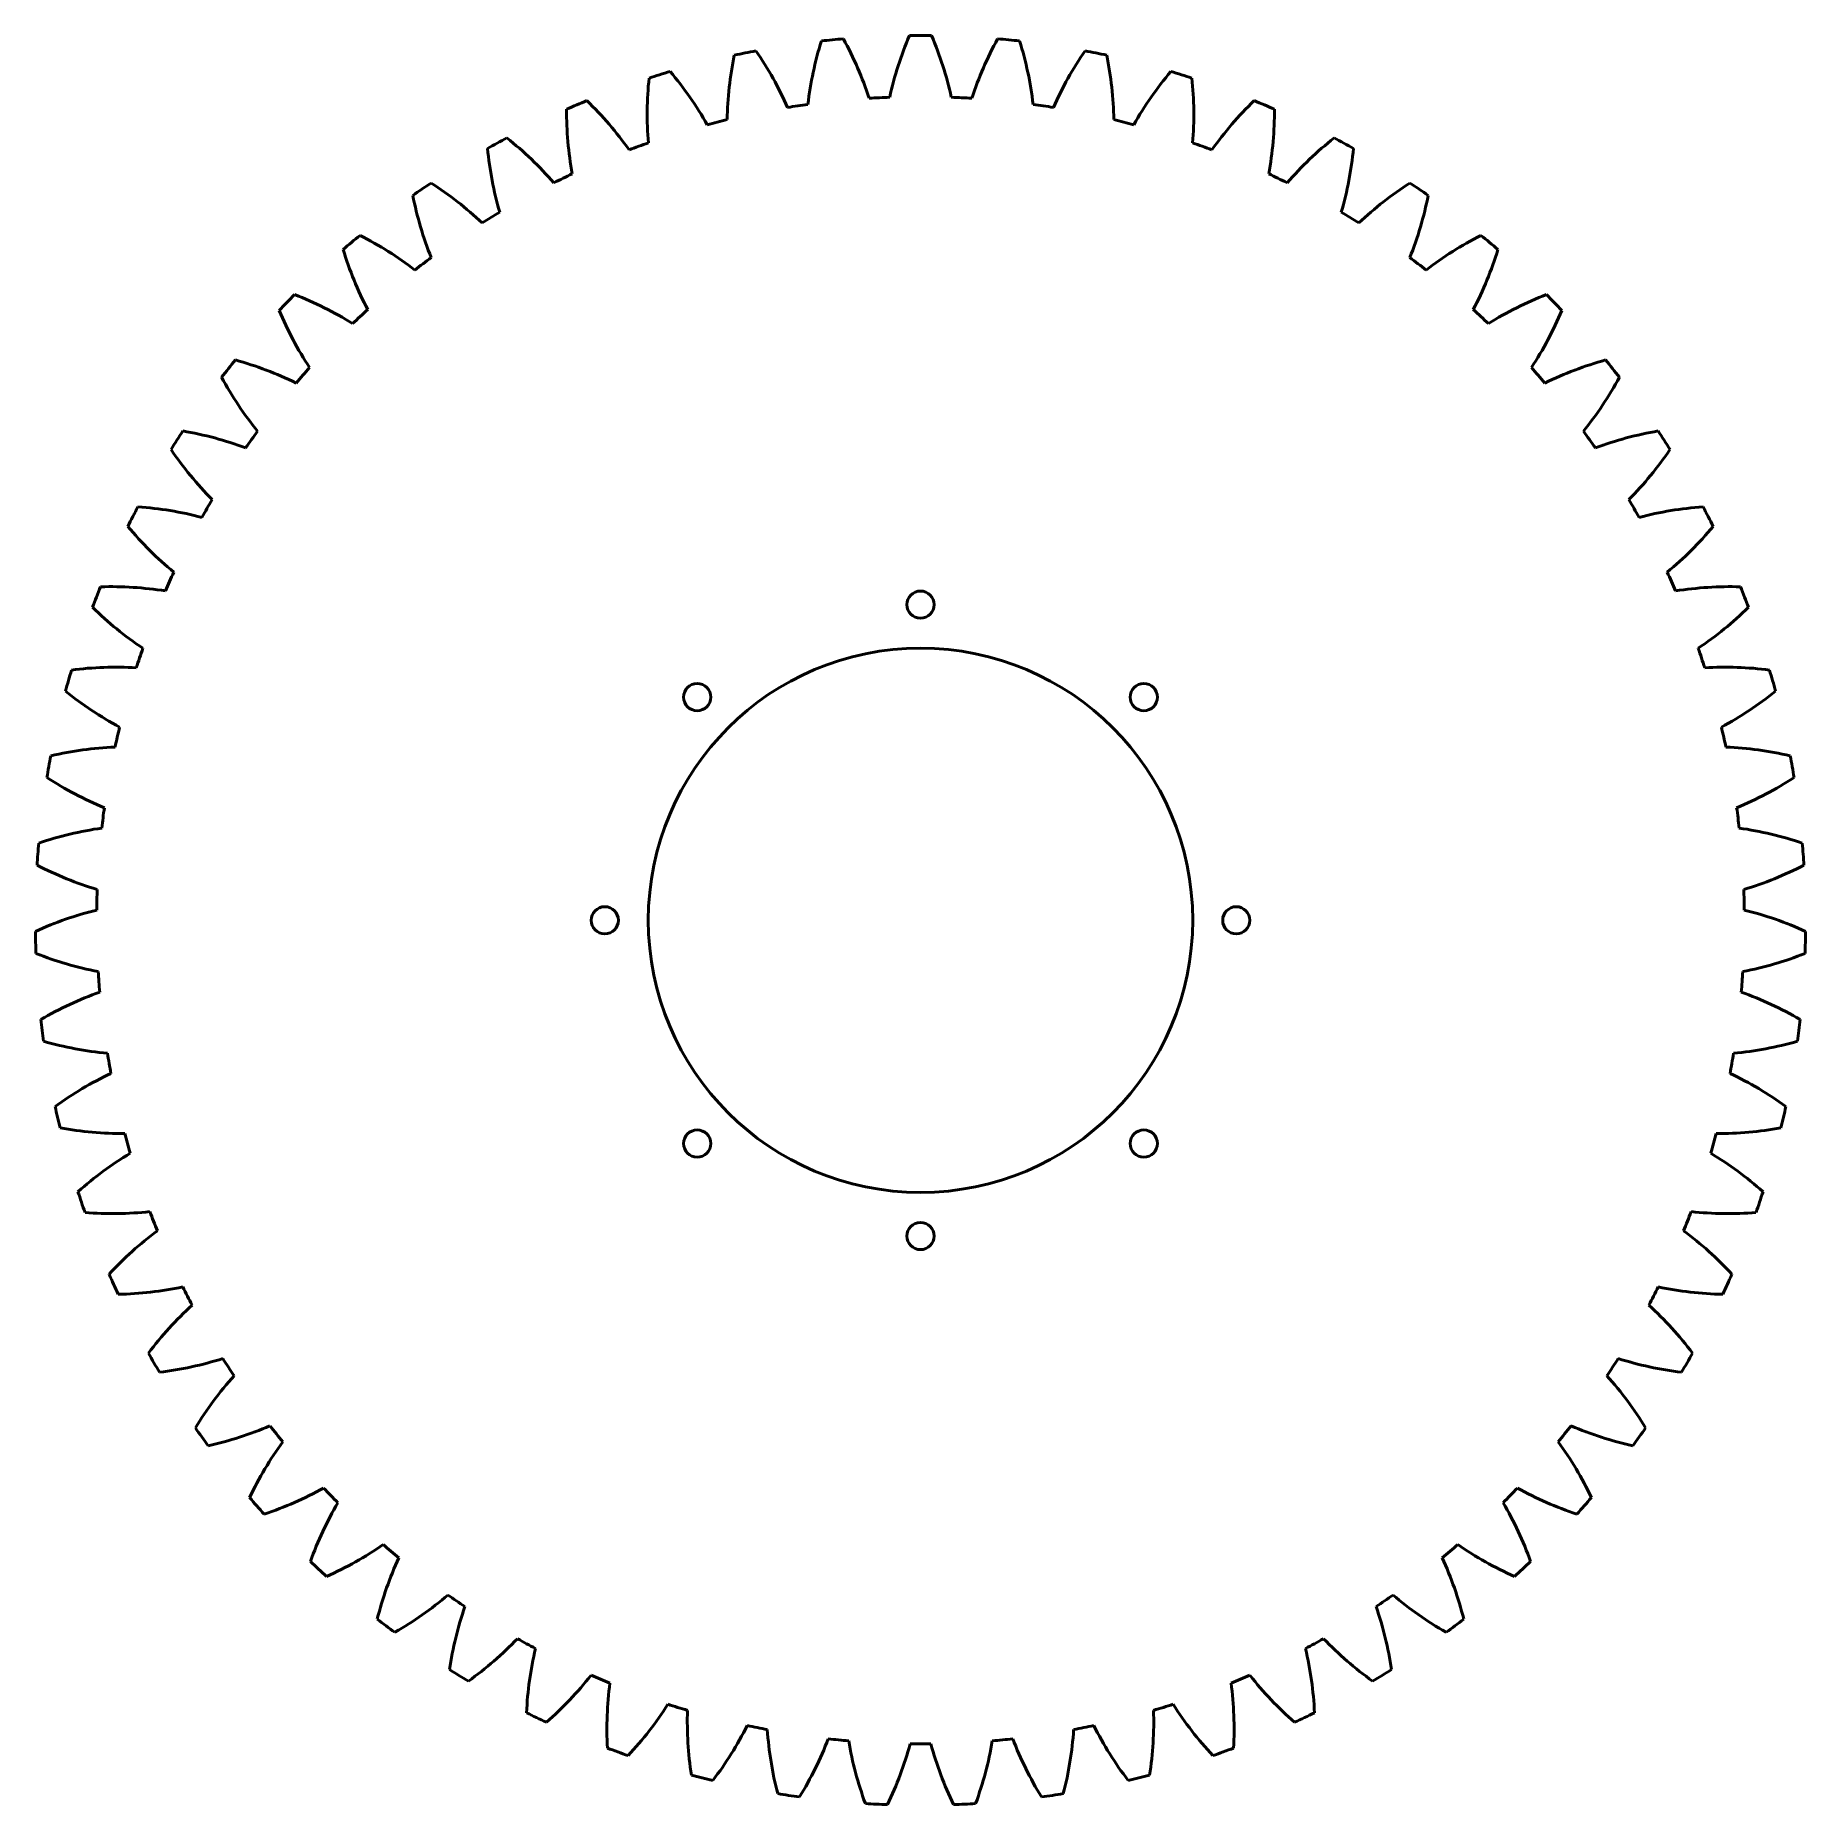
# Model space of a CAD drawing. Header units: millimetres. Extents: x 197 to 1010, y 292 to 1105.
import ezdxf

# ---------------------------------------------------------------- set-up
doc = ezdxf.new("R2010")
doc.units = ezdxf.units.MM
doc.header["$LTSCALE"] = 6
doc.layers.add('Visible (ISO)', color=7, linetype='Continuous', lineweight=50)

msp = doc.modelspace()

# ---------------------------------------------------------------- linework, layer by layer
at = {"layer": 'Visible (ISO)'}
for centre, radius in [((603.22, 843.59), 6.25), ((603.22, 698.59), 125), ((500.69, 801.12), 6.25), ((705.75, 801.12), 6.25), ((458.22, 698.59), 6.25), ((748.22, 698.59), 6.25), ((500.69, 596.06), 6.25), ((705.75, 596.06), 6.25), ((603.22, 553.59), 6.25)]:
    msp.add_circle(centre, radius, dxfattribs=at)
for centre, radius, start, end in [((603.22, 698.59), 406.46, 100.71429, 102.14286), ((395.99, 1007.4), 159.8, 23.82448, 34.52055), ((710.22, 1054.77), 159.8, 162.62231, 173.31838), ((603.22, 698.59), 406.46, 95, 96.42857), ((427.76, 1026.5), 159.8, 18.11019, 28.80626), ((745.15, 1042.34), 159.8, 156.90802, 167.6041), ((603.22, 698.59), 406.46, 89.28571, 90.71429), ((461.28, 1042.34), 159.8, 12.3959, 23.09198), ((778.67, 1026.5), 159.8, 151.19374, 161.88981), ((603.22, 698.59), 406.46, 83.57143, 85), ((496.22, 1054.77), 159.8, 6.68162, 17.37769), ((810.45, 1007.4), 159.8, 145.47945, 156.17552), ((603.22, 698.59), 406.46, 77.85714, 79.28571), ((674.23, 1063.65), 159.8, 168.33659, 179.03267), ((532.21, 1063.65), 159.8, 0.96733, 11.66341), ((637.52, 1068.91), 159.8, 174.05088, 184.74695), ((603.22, 698.59), 406.46, 106.42857, 107.85714), ((366.27, 985.23), 159.8, 29.53876, 40.23483), ((840.17, 985.23), 159.8, 139.76517, 150.46124), ((603.22, 698.59), 406.46, 72.14286, 73.57143), ((568.91, 1068.91), 159.8, 355.25305, 5.94912), ((603.22, 698.59), 406.46, 112.14286, 113.57143), ((338.91, 960.22), 159.8, 35.25305, 45.94912), ((603.22, 698.59), 378.32, 97.85714, 99.28571), ((603.22, 698.59), 378.32, 92.14286, 93.57143), ((603.22, 698.59), 378.32, 86.42857, 87.85714), ((603.22, 698.59), 378.32, 80.71429, 82.14286), ((867.53, 960.22), 159.8, 134.05088, 144.74695), ((603.22, 698.59), 406.46, 66.42857, 67.85714), ((600.48, 1070.48), 159.8, 179.76517, 190.46124), ((603.22, 698.59), 378.32, 103.57143, 105), ((603.22, 698.59), 378.32, 75, 76.42857), ((605.95, 1070.48), 159.8, 349.53876, 0.23483), ((603.22, 698.59), 406.46, 117.85714, 119.28571), ((314.17, 932.6), 159.8, 40.96733, 51.66341), ((892.27, 932.6), 159.8, 128.33659, 139.03267), ((603.22, 698.59), 406.46, 60.71429, 62.14286), ((563.47, 1068.36), 159.8, 185.47945, 196.17552), ((603.22, 698.59), 378.32, 109.28571, 110.71429), ((603.22, 698.59), 378.32, 69.28571, 70.71429), ((642.97, 1068.36), 159.8, 343.82448, 354.52055), ((603.22, 698.59), 378.32, 115, 116.42857), ((603.22, 698.59), 378.32, 63.57143, 65), ((603.22, 698.59), 406.46, 123.57143, 125), ((292.31, 902.66), 159.8, 46.68162, 57.37769), ((914.13, 902.66), 159.8, 122.62231, 133.31838), ((603.22, 698.59), 406.46, 55, 56.42857), ((526.85, 1062.57), 159.8, 191.19374, 201.88981), ((679.59, 1062.57), 159.8, 338.11019, 348.80626), ((603.22, 698.59), 378.32, 120.71429, 122.14286), ((603.22, 698.59), 378.32, 57.85714, 59.28571), ((603.22, 698.59), 406.46, 129.28571, 130.71429), ((273.53, 870.69), 159.8, 52.3959, 63.09198), ((932.9, 870.69), 159.8, 116.90802, 127.6041), ((603.22, 698.59), 406.46, 49.28571, 50.71429), ((490.99, 1053.15), 159.8, 196.90802, 207.6041), ((603.22, 698.59), 378.32, 126.42857, 127.85714), ((603.22, 698.59), 378.32, 52.14286, 53.57143), ((715.45, 1053.15), 159.8, 332.3959, 343.09198), ((603.22, 698.59), 406.46, 135, 136.42857), ((258.04, 837.01), 159.8, 58.11019, 68.80626), ((948.4, 837.01), 159.8, 111.19374, 121.88981), ((603.22, 698.59), 406.46, 43.57143, 45), ((456.24, 1040.22), 159.8, 202.62231, 213.31838), ((603.22, 698.59), 378.32, 132.14286, 133.57143), ((603.22, 698.59), 378.32, 46.42857, 47.85714), ((750.19, 1040.22), 159.8, 326.68162, 337.37769), ((603.22, 698.59), 406.46, 140.71429, 142.14286), ((245.97, 801.95), 159.8, 63.82448, 74.52055), ((603.22, 698.59), 378.32, 137.85714, 139.28571), ((603.22, 698.59), 378.32, 40.71429, 42.14286), ((960.46, 801.95), 159.8, 105.47945, 116.17552), ((603.22, 698.59), 406.46, 37.85714, 39.28571), ((422.96, 1023.89), 159.8, 208.33659, 219.03267), ((783.48, 1023.89), 159.8, 320.96733, 331.66341), ((603.22, 698.59), 406.46, 146.42857, 147.85714), ((237.46, 765.86), 159.8, 69.53876, 80.23483), ((603.22, 698.59), 378.32, 143.57143, 145), ((603.22, 698.59), 378.32, 35, 36.42857), ((968.98, 765.86), 159.8, 99.76517, 110.46124), ((603.22, 698.59), 406.46, 32.14286, 33.57143), ((391.47, 1004.32), 159.8, 214.05088, 224.74695), ((814.97, 1004.32), 159.8, 315.25305, 325.94912), ((603.22, 698.59), 406.46, 152.14286, 153.57143), ((232.58, 729.11), 159.8, 75.25305, 85.94912), ((603.22, 698.59), 378.32, 149.28571, 150.71429), ((603.22, 698.59), 378.32, 29.28571, 30.71429), ((973.86, 729.11), 159.8, 94.05088, 104.74695), ((603.22, 698.59), 406.46, 26.42857, 27.85714), ((362.08, 981.72), 159.8, 219.76517, 230.46124), ((844.36, 981.72), 159.8, 309.53876, 320.23483), ((603.22, 698.59), 378.32, 155, 156.42857), ((603.22, 698.59), 378.32, 23.57143, 25), ((603.22, 698.59), 406.46, 157.85714, 159.28571), ((231.38, 692.06), 159.8, 80.96733, 91.66341), ((975.06, 692.06), 159.8, 88.33659, 99.03267), ((603.22, 698.59), 406.46, 20.71429, 22.14286), ((335.09, 956.3), 159.8, 225.47945, 236.17552), ((871.35, 956.3), 159.8, 303.82448, 314.52055), ((603.22, 698.59), 378.32, 160.71429, 162.14286), ((603.22, 698.59), 378.32, 17.85714, 19.28571), ((603.22, 698.59), 406.46, 163.57143, 165), ((233.88, 655.07), 159.8, 86.68162, 97.37769), ((972.56, 655.07), 159.8, 82.62231, 93.31838), ((603.22, 698.59), 406.46, 15, 16.42857), ((310.76, 928.32), 159.8, 231.19374, 241.88981), ((895.68, 928.32), 159.8, 298.11019, 308.80626), ((603.22, 698.59), 378.32, 166.42857, 167.85714), ((603.22, 698.59), 378.32, 12.14286, 13.57143), ((603.22, 698.59), 406.46, 169.28571, 170.71429), ((240.05, 618.51), 159.8, 92.3959, 103.09198), ((966.39, 618.51), 159.8, 76.90802, 87.6041), ((603.22, 698.59), 406.46, 9.28571, 10.71429), ((289.34, 898.06), 159.8, 236.90802, 247.6041), ((917.1, 898.06), 159.8, 292.3959, 303.09198), ((603.22, 698.59), 378.32, 172.14286, 173.57143), ((603.22, 698.59), 378.32, 6.42857, 7.85714), ((249.83, 582.75), 159.8, 98.11019, 108.80626), ((956.61, 582.75), 159.8, 71.19374, 81.88981), ((603.22, 698.59), 406.46, 175, 176.42857), ((603.22, 698.59), 406.46, 3.57143, 5), ((271.04, 865.82), 159.8, 242.62231, 253.31838), ((935.4, 865.82), 159.8, 286.68162, 297.37769), ((603.22, 698.59), 378.32, 177.85714, 179.28571), ((603.22, 698.59), 378.32, 0.71429, 2.14286), ((263.12, 548.13), 159.8, 103.82448, 114.52055), ((943.32, 548.13), 159.8, 65.47945, 76.17552), ((603.22, 698.59), 406.46, 180.71429, 182.14286), ((603.22, 698.59), 406.46, 357.85714, 359.28571), ((256.04, 831.91), 159.8, 248.33659, 259.03267), ((950.4, 831.91), 159.8, 280.96733, 291.66341), ((603.22, 698.59), 378.32, 183.57143, 185), ((603.22, 698.59), 378.32, 355, 356.42857), ((279.79, 515.02), 159.8, 109.53876, 120.23483), ((926.65, 515.02), 159.8, 59.76517, 70.46124), ((603.22, 698.59), 406.46, 186.42857, 187.85714), ((603.22, 698.59), 406.46, 352.14286, 353.57143), ((244.49, 796.68), 159.8, 254.05088, 264.74695), ((961.95, 796.68), 159.8, 275.25305, 285.94912), ((603.22, 698.59), 378.32, 189.28571, 190.71429), ((603.22, 698.59), 378.32, 349.28571, 350.71429), ((299.67, 483.73), 159.8, 115.25305, 125.94912), ((906.76, 483.73), 159.8, 54.05088, 64.74695), ((603.22, 698.59), 406.46, 192.14286, 193.57143), ((603.22, 698.59), 406.46, 346.42857, 347.85714), ((236.51, 760.48), 159.8, 259.76517, 270.46124), ((969.93, 760.48), 159.8, 269.53876, 280.23483), ((603.22, 698.59), 378.32, 195, 196.42857), ((603.22, 698.59), 378.32, 343.57143, 345), ((322.57, 454.57), 159.8, 120.96733, 131.66341), ((883.86, 454.57), 159.8, 48.33659, 59.03267), ((603.22, 698.59), 406.46, 197.85714, 199.28571), ((603.22, 698.59), 406.46, 340.71429, 342.14286), ((232.17, 723.66), 159.8, 265.47945, 276.17552), ((603.22, 698.59), 378.32, 200.71429, 202.14286), ((603.22, 698.59), 378.32, 337.85714, 339.28571), ((974.27, 723.66), 159.8, 263.82448, 274.52055), ((348.27, 427.84), 159.8, 126.68162, 137.37769), ((858.17, 427.84), 159.8, 42.62231, 53.31838), ((603.22, 698.59), 406.46, 203.57143, 205), ((231.51, 686.59), 159.8, 271.19374, 281.88981), ((603.22, 698.59), 378.32, 206.42857, 207.85714), ((603.22, 698.59), 378.32, 332.14286, 333.57143), ((974.92, 686.59), 159.8, 258.11019, 268.80626), ((603.22, 698.59), 406.46, 335, 336.42857), ((376.49, 403.8), 159.8, 132.3959, 143.09198), ((829.95, 403.8), 159.8, 36.90802, 47.6041), ((603.22, 698.59), 406.46, 209.28571, 210.71429), ((234.56, 649.64), 159.8, 276.90802, 287.6041), ((603.22, 698.59), 378.32, 212.14286, 213.57143), ((603.22, 698.59), 378.32, 326.42857, 327.85714), ((971.88, 649.64), 159.8, 252.3959, 263.09198), ((603.22, 698.59), 406.46, 329.28571, 330.71429), ((406.97, 382.69), 159.8, 138.11019, 148.80626), ((799.47, 382.69), 159.8, 31.19374, 41.88981), ((603.22, 698.59), 406.46, 215, 216.42857), ((241.26, 613.17), 159.8, 282.62231, 293.31838), ((603.22, 698.59), 378.32, 217.85714, 219.28571), ((603.22, 698.59), 378.32, 320.71429, 322.14286), ((965.17, 613.17), 159.8, 246.68162, 257.37769), ((603.22, 698.59), 406.46, 323.57143, 325), ((439.4, 364.72), 159.8, 143.82448, 154.52055), ((767.04, 364.72), 159.8, 25.47945, 36.17552), ((603.22, 698.59), 406.46, 220.71429, 222.14286), ((251.57, 577.56), 159.8, 288.33659, 299.03267), ((473.46, 350.07), 159.8, 149.53876, 160.23483), ((603.22, 698.59), 378.32, 223.57143, 225), ((603.22, 698.59), 378.32, 315, 316.42857), ((732.98, 350.07), 159.8, 19.76517, 30.46124), ((954.87, 577.56), 159.8, 240.96733, 251.66341), ((603.22, 698.59), 406.46, 317.85714, 319.28571), ((265.37, 543.15), 159.8, 294.05088, 304.74695), ((603.22, 698.59), 378.32, 229.28571, 230.71429), ((603.22, 698.59), 378.32, 309.28571, 310.71429), ((941.07, 543.15), 159.8, 235.25305, 245.94912), ((603.22, 698.59), 406.46, 226.42857, 227.85714), ((508.8, 338.88), 159.8, 155.25305, 165.94912), ((697.63, 338.88), 159.8, 14.05088, 24.74695), ((603.22, 698.59), 406.46, 312.14286, 313.57143), ((282.52, 510.28), 159.8, 299.76517, 310.46124), ((603.22, 698.59), 378.32, 235, 236.42857), ((545.09, 331.27), 159.8, 160.96733, 171.66341), ((603.22, 698.59), 378.32, 303.57143, 305), ((661.35, 331.27), 159.8, 8.33659, 19.03267), ((923.91, 510.28), 159.8, 229.53876, 240.23483), ((603.22, 698.59), 406.46, 232.14286, 233.57143), ((603.22, 698.59), 406.46, 306.42857, 307.85714), ((302.87, 479.29), 159.8, 305.47945, 316.17552), ((603.22, 698.59), 378.32, 240.71429, 242.14286), ((603.22, 698.59), 378.32, 297.85714, 299.28571), ((903.57, 479.29), 159.8, 223.82448, 234.52055), ((581.95, 327.31), 159.8, 166.68162, 177.37769), ((624.49, 327.31), 159.8, 2.62231, 13.31838), ((603.22, 698.59), 406.46, 237.85714, 239.28571), ((326.19, 450.47), 159.8, 311.19374, 321.88981), ((603.22, 698.59), 378.32, 246.42857, 247.85714), ((603.22, 698.59), 378.32, 292.14286, 293.57143), ((880.24, 450.47), 159.8, 218.11019, 228.80626), ((603.22, 698.59), 406.46, 300.71429, 302.14286), ((619.02, 327.03), 159.8, 172.3959, 183.09198), ((587.41, 327.03), 159.8, 356.90802, 7.6041), ((603.22, 698.59), 406.46, 243.57143, 245), ((352.28, 424.12), 159.8, 316.90802, 327.6041), ((603.22, 698.59), 378.32, 252.14286, 253.57143), ((655.94, 330.45), 159.8, 178.11019, 188.80626), ((550.5, 330.45), 159.8, 351.19374, 1.88981), ((603.22, 698.59), 378.32, 286.42857, 287.85714), ((854.16, 424.12), 159.8, 212.3959, 223.09198), ((603.22, 698.59), 406.46, 295, 296.42857), ((380.85, 400.5), 159.8, 322.62231, 333.31838), ((603.22, 698.59), 378.32, 257.85714, 259.28571), ((692.33, 337.53), 159.8, 183.82448, 194.52055), ((514.1, 337.53), 159.8, 345.47945, 356.17552), ((603.22, 698.59), 378.32, 280.71429, 282.14286), ((825.58, 400.5), 159.8, 206.68162, 217.37769), ((603.22, 698.59), 406.46, 249.28571, 250.71429), ((411.64, 379.84), 159.8, 328.33659, 339.03267), ((603.22, 698.59), 378.32, 263.57143, 265), ((727.84, 348.2), 159.8, 189.53876, 200.23483), ((444.33, 362.35), 159.8, 334.05088, 344.74695), ((603.22, 698.59), 378.32, 269.28571, 270.71429), ((762.11, 362.35), 159.8, 195.25305, 205.94912), ((478.6, 348.2), 159.8, 339.76517, 350.46124), ((603.22, 698.59), 378.32, 275, 276.42857), ((794.8, 379.84), 159.8, 200.96733, 211.66341), ((603.22, 698.59), 406.46, 289.28571, 290.71429), ((603.22, 698.59), 406.46, 255, 256.42857), ((603.22, 698.59), 406.46, 283.57143, 285), ((603.22, 698.59), 406.46, 260.71429, 262.14286), ((603.22, 698.59), 406.46, 266.42857, 267.85714), ((603.22, 698.59), 406.46, 272.14286, 273.57143), ((603.22, 698.59), 406.46, 277.85714, 279.28571)]:
    msp.add_arc(centre, radius, start, end, dxfattribs=at)

doc.saveas('drawing.dxf')
